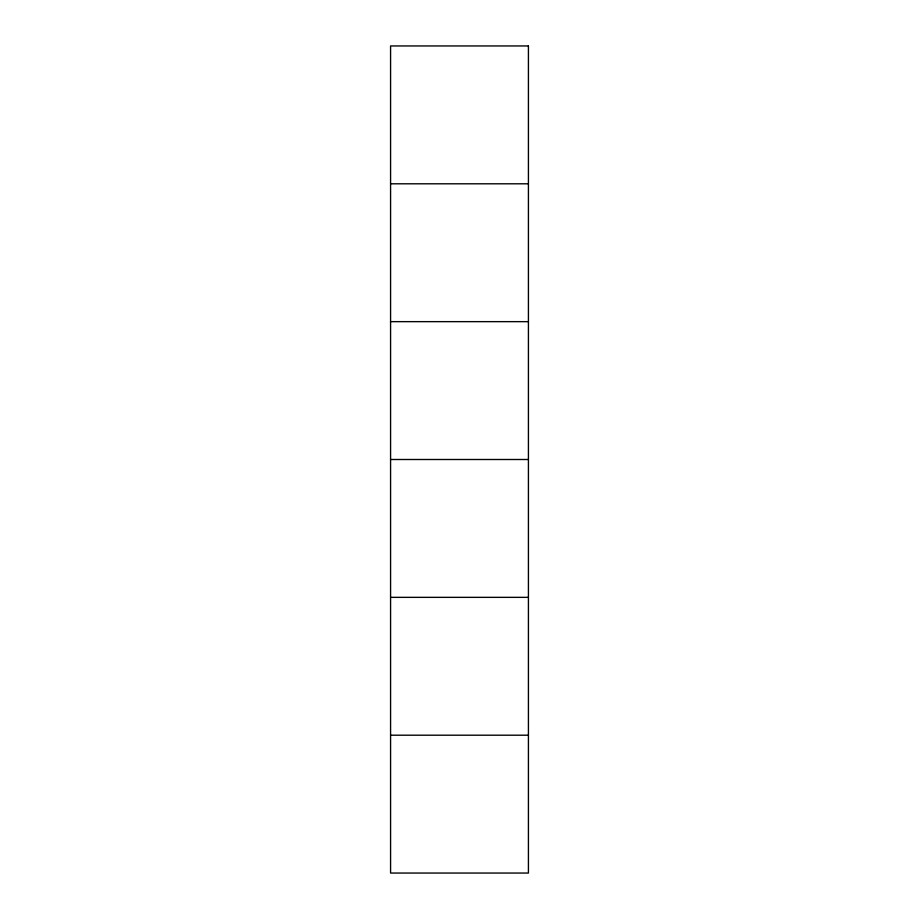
<?xml version="1.0" encoding="UTF-8"?>
<svg xmlns="http://www.w3.org/2000/svg" width="919" height="919" viewBox="0 0 919 919"><rect width="100%" height="100%" fill="white"/><g stroke="black" fill="none" stroke-linecap="round" stroke-linejoin="round"><path stroke-width="1.38" d="M390.575 183.8L528.425 183.8M390.575 321.65L528.425 321.65M390.575 459.5L528.425 459.5M390.575 597.35L528.425 597.35M390.575 735.2L528.425 735.2M528.425 45.95L390.575 45.95L390.575 873.05L528.425 873.05L528.425 45.95"/></g></svg>
